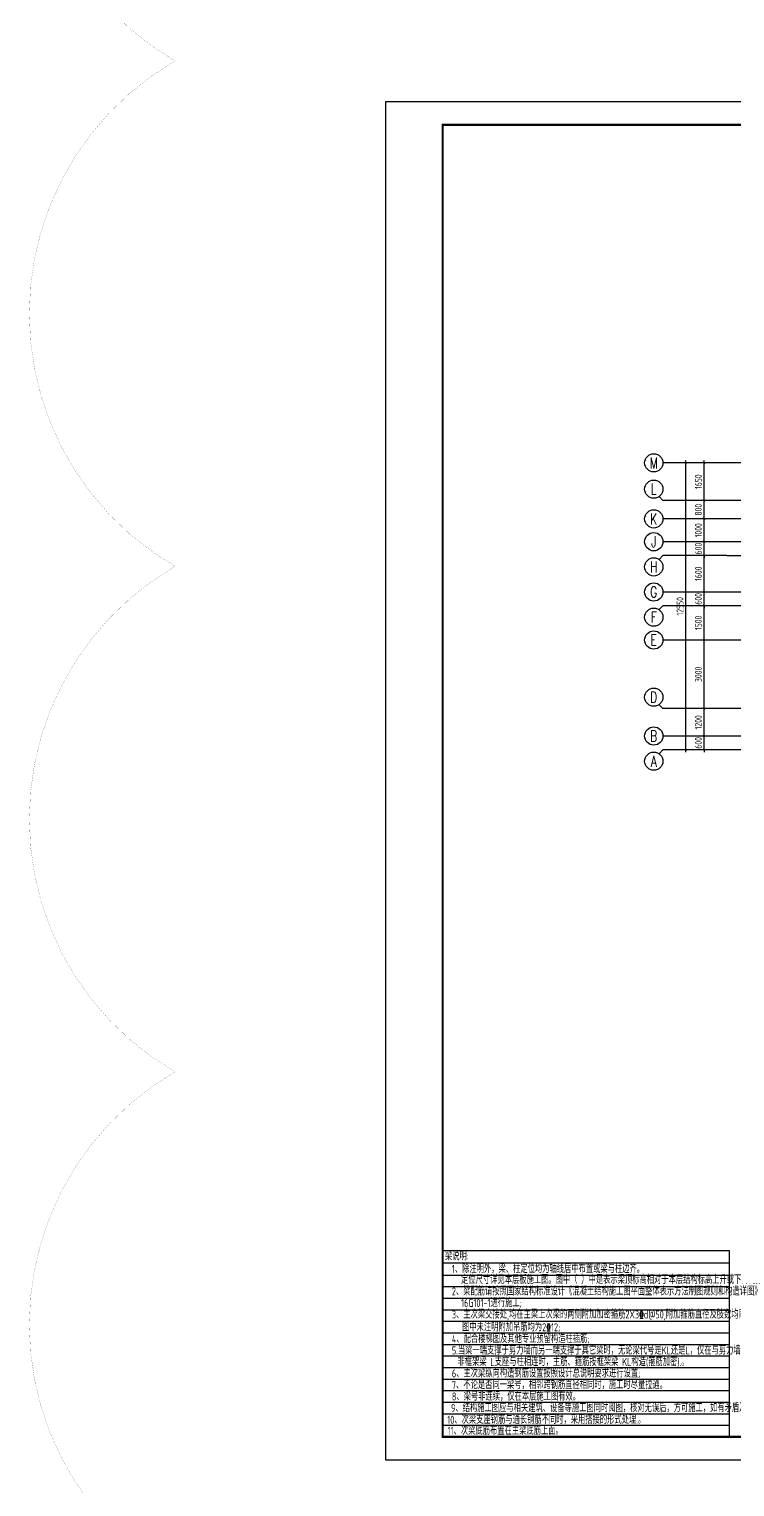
# Model space of a CAD drawing. Extents: x -655480 to 203344, y -294099 to 287156.
# Drawn here: x -106272 to -75380, y -179610 to -115844 of the extents above; entities that cross this region are included whole.
import ezdxf
from ezdxf.enums import TextEntityAlignment as Align

# ---------------------------------------------------------------- set-up
doc = ezdxf.new("R2010")
doc.units = 0
doc.header["$LTSCALE"] = 1000
doc.linetypes.add('DOTE', pattern=[2.42, 2, -0.2, 0.02, -0.2])
doc.layers.get('0').update_dxf_attribs({"linetype": 'CONTINUOUS'})
doc.layers.get('DEFPOINTS').update_dxf_attribs({"linetype": 'CONTINUOUS'})
for name, color, linetype in [('-TK', 7, 'CONTINUOUS'), ('A-AXIS', 1, 'CONTINUOUS'), ('A-DOTE', 10, 'DOTE'), ('AXIS_NUM', 7, 'CONTINUOUS'), ('S-Y一般标注', 3, 'CONTINUOUS'), ('S-文字', 7, 'CONTINUOUS'), ('S-表格线', 54, 'CONTINUOUS')]:
    doc.layers.add(name, color=color, linetype=linetype)
doc.layers.add('审图修改', color=2, linetype='CONTINUOUS', plot=False)
doc.styles.add('TSSD_Axis', font='complex.shx', dxfattribs={"width": 0.7, "bigfont": 'hztxt.shx'})
doc.styles.add('TSSD_DIMENSION', font='Tssdeng.shx', dxfattribs={"width": 0.7, "bigfont": 'tssdchn.shx'})
doc.styles.add('TSSD_REIN', font='tssdeng.shx', dxfattribs={"width": 0.7, "height": 300, "bigfont": 'tssdchn.shx'})
doc.dimstyles.new('TSSD_100_100', dxfattribs={"dimtxt": 300, "dimasz": 100, "dimexe": 100, "dimexo": 250, "dimgap": 100, "dimtad": 1, "dimdec": 0, "dimzin": 0, "dimdsep": 46, "dimtxsty": 'TSSD_DIMENSION', "dimblk": 'ARCHTICK', "dimcen": 0, "dimdle": 100, "dimclrt": 7, "dimadec": 0, "dimazin": 0, "dimtfac": 1, "dimtdec": 0, "dimtix": 1, "dimtmove": 2, "dimatfit": 3, "dimldrblk": 'ARCHTICK', "dimfxl": 1, "dimtolj": 1, "dimtzin": 0, "dimarcsym": 0})

# ---------------------------------------------------------------- blocks, each defined once
blk = doc.blocks.new('A1')
blk.add_lwpolyline([(0, 59400), (0, 0), (84100, 0), (84100, 59400)], close=True)
at = {"const_width": 100}
blk.add_lwpolyline([(2500, 58400), (2500, 1000), (83100, 1000), (83100, 58400)], close=True, dxfattribs=at)
blk = doc.blocks.new('ts_axno')
at = {"color": 0, "linetype": 'ByBlock', "lineweight": -2}
blk.add_circle((0, 0), 0.5, dxfattribs=at)
at = {"color": 0, "linetype": 'ByBlock', "lineweight": -2, "style": 'TSSD_Axis', "width": 0.7}
blk.add_attdef('A', text='', height=0.6, dxfattribs=at).set_placement((0, 0), align=Align.MIDDLE_CENTER)
blk = doc.blocks.new('_ArchTick')
at = {"color": 0, "linetype": 'ByBlock', "const_width": 0.15}
blk.add_lwpolyline([(-0.5, -0.5), (0.5, 0.5)], dxfattribs=at)
blk = doc.blocks.new('*D173')
at = {"layer": 'DEFPOINTS', "color": 0, "transparency": 16777216}
for p in [(2600, 5200), (3600, 5200), (3600, 4600)]:
    blk.add_point(p, dxfattribs=at)
at = {"layer": 'S-Y一般标注', "color": 0, "lineweight": -2, "transparency": 16777216}
for p, q in [((3350, 5200), (2500, 5200)), ((2600, 5200), (2600, 5300)), ((2600, 4600), (2600, 5200)), ((3350, 4600), (2500, 4600)), ((2600, 4600), (2600, 4500))]:
    blk.add_line(p, q, dxfattribs=at)
at = {"layer": 'S-Y一般标注', "color": 0, "lineweight": -2, "transparency": 16777216, "xscale": 100, "yscale": 100, "zscale": 100}
for p, rotation in [((2600, 5200), 270), ((2600, 4600), 90)]:
    blk.add_blockref('_ArchTick', p, dxfattribs=dict(at, rotation=rotation))
at = {"layer": 'S-Y一般标注', "color": 7, "transparency": 16777216, "insert": (2350, 4900), "char_height": 300, "attachment_point": 5, "rotation": 90, "style": 'TSSD_DIMENSION'}
blk.add_mtext('\\A1;600', dxfattribs=at)
blk = doc.blocks.new('*D174')
at = {"layer": 'DEFPOINTS', "color": 0, "transparency": 16777216}
for p in [(2600, 10900), (3600, 10900), (3600, 9400)]:
    blk.add_point(p, dxfattribs=at)
at = {"layer": 'S-Y一般标注', "color": 0, "lineweight": -2, "transparency": 16777216}
for p, q in [((3350, 10900), (2500, 10900)), ((2600, 9300), (2600, 11000)), ((3350, 9400), (2500, 9400))]:
    blk.add_line(p, q, dxfattribs=at)
at = {"layer": 'S-Y一般标注', "color": 0, "lineweight": -2, "transparency": 16777216, "xscale": 100, "yscale": 100, "zscale": 100}
for p, rotation in [((2600, 10900), 90), ((2600, 9400), 270)]:
    blk.add_blockref('_ArchTick', p, dxfattribs=dict(at, rotation=rotation))
at = {"layer": 'S-Y一般标注', "color": 7, "transparency": 16777216, "insert": (2350, 10150), "char_height": 300, "attachment_point": 5, "rotation": 90, "style": 'TSSD_DIMENSION'}
blk.add_mtext('\\A1;1500', dxfattribs=at)
blk = doc.blocks.new('*D175')
at = {"layer": 'DEFPOINTS', "color": 0, "transparency": 16777216}
for p in [(2600, 11500), (3600, 11500), (3600, 10900)]:
    blk.add_point(p, dxfattribs=at)
at = {"layer": 'S-Y一般标注', "color": 0, "lineweight": -2, "transparency": 16777216}
for p, q in [((3350, 11500), (2500, 11500)), ((2600, 11500), (2600, 11600)), ((2600, 10900), (2600, 11500)), ((3350, 10900), (2500, 10900)), ((2600, 10900), (2600, 10800))]:
    blk.add_line(p, q, dxfattribs=at)
at = {"layer": 'S-Y一般标注', "color": 0, "lineweight": -2, "transparency": 16777216, "xscale": 100, "yscale": 100, "zscale": 100}
for p, rotation in [((2600, 11500), 270), ((2600, 10900), 90)]:
    blk.add_blockref('_ArchTick', p, dxfattribs=dict(at, rotation=rotation))
at = {"layer": 'S-Y一般标注', "color": 7, "transparency": 16777216, "insert": (2350, 11200), "char_height": 300, "attachment_point": 5, "rotation": 90, "style": 'TSSD_DIMENSION'}
blk.add_mtext('\\A1;600', dxfattribs=at)
blk = doc.blocks.new('*D176')
at = {"layer": 'DEFPOINTS', "color": 0, "transparency": 16777216}
for p in [(2600, 13100), (3600, 13100), (3600, 11500)]:
    blk.add_point(p, dxfattribs=at)
at = {"layer": 'S-Y一般标注', "color": 0, "lineweight": -2, "transparency": 16777216}
for p, q in [((3350, 13100), (2500, 13100)), ((2600, 11400), (2600, 13200)), ((3350, 11500), (2500, 11500))]:
    blk.add_line(p, q, dxfattribs=at)
at = {"layer": 'S-Y一般标注', "color": 0, "lineweight": -2, "transparency": 16777216, "xscale": 100, "yscale": 100, "zscale": 100}
for p, rotation in [((2600, 13100), 90), ((2600, 11500), 270)]:
    blk.add_blockref('_ArchTick', p, dxfattribs=dict(at, rotation=rotation))
at = {"layer": 'S-Y一般标注', "color": 7, "transparency": 16777216, "insert": (2350, 12300), "char_height": 300, "attachment_point": 5, "rotation": 90, "style": 'TSSD_DIMENSION'}
blk.add_mtext('\\A1;1600', dxfattribs=at)
blk = doc.blocks.new('*D177')
at = {"layer": 'DEFPOINTS', "color": 0, "transparency": 16777216}
for p in [(2600, 13700), (3600, 13700), (3600, 13100)]:
    blk.add_point(p, dxfattribs=at)
at = {"layer": 'S-Y一般标注', "color": 0, "lineweight": -2, "transparency": 16777216}
for p, q in [((3350, 13700), (2500, 13700)), ((2600, 13700), (2600, 13800)), ((2600, 13100), (2600, 13700)), ((3350, 13100), (2500, 13100)), ((2600, 13100), (2600, 13000))]:
    blk.add_line(p, q, dxfattribs=at)
at = {"layer": 'S-Y一般标注', "color": 0, "lineweight": -2, "transparency": 16777216, "xscale": 100, "yscale": 100, "zscale": 100}
for p, rotation in [((2600, 13700), 270), ((2600, 13100), 90)]:
    blk.add_blockref('_ArchTick', p, dxfattribs=dict(at, rotation=rotation))
at = {"layer": 'S-Y一般标注', "color": 7, "transparency": 16777216, "insert": (2350, 13400), "char_height": 300, "attachment_point": 5, "rotation": 90, "style": 'TSSD_DIMENSION'}
blk.add_mtext('\\A1;600', dxfattribs=at)
blk = doc.blocks.new('*D178')
at = {"layer": 'DEFPOINTS', "color": 0, "transparency": 16777216}
for p in [(2600, 14700), (3600, 14700), (3600, 13700)]:
    blk.add_point(p, dxfattribs=at)
at = {"layer": 'S-Y一般标注', "color": 0, "lineweight": -2, "transparency": 16777216}
for p, q in [((3350, 14700), (2500, 14700)), ((2600, 13600), (2600, 14800)), ((3350, 13700), (2500, 13700))]:
    blk.add_line(p, q, dxfattribs=at)
at = {"layer": 'S-Y一般标注', "color": 0, "lineweight": -2, "transparency": 16777216, "xscale": 100, "yscale": 100, "zscale": 100}
for p, rotation in [((2600, 14700), 90), ((2600, 13700), 270)]:
    blk.add_blockref('_ArchTick', p, dxfattribs=dict(at, rotation=rotation))
at = {"layer": 'S-Y一般标注', "color": 7, "transparency": 16777216, "insert": (2350, 14200), "char_height": 300, "attachment_point": 5, "rotation": 90, "style": 'TSSD_DIMENSION'}
blk.add_mtext('\\A1;1000', dxfattribs=at)
blk = doc.blocks.new('*D179')
at = {"layer": 'DEFPOINTS', "color": 0, "transparency": 16777216}
for p in [(1800, 17150), (3600, 17150), (3600, 4600)]:
    blk.add_point(p, dxfattribs=at)
at = {"layer": 'S-Y一般标注', "color": 0, "lineweight": -2, "transparency": 16777216}
for p, q in [((1800, 4500), (1800, 17250)), ((3350, 17150), (1700, 17150)), ((3350, 4600), (1700, 4600))]:
    blk.add_line(p, q, dxfattribs=at)
at = {"layer": 'S-Y一般标注', "color": 0, "lineweight": -2, "transparency": 16777216, "xscale": 100, "yscale": 100, "zscale": 100}
for p, rotation in [((1800, 17150), 90), ((1800, 4600), 270)]:
    blk.add_blockref('_ArchTick', p, dxfattribs=dict(at, rotation=rotation))
at = {"layer": 'S-Y一般标注', "color": 7, "transparency": 16777216, "insert": (1550, 10875), "char_height": 300, "attachment_point": 5, "rotation": 90, "style": 'TSSD_DIMENSION'}
blk.add_mtext('\\A1;12550', dxfattribs=at)
blk = doc.blocks.new('*D180')
at = {"layer": 'DEFPOINTS', "color": 0, "transparency": 16777216}
for p in [(2600, 15500), (3600, 15500), (3600, 14700)]:
    blk.add_point(p, dxfattribs=at)
at = {"layer": 'S-Y一般标注', "color": 0, "lineweight": -2, "transparency": 16777216}
for p, q in [((3350, 15500), (2500, 15500)), ((2600, 14600), (2600, 15600)), ((3350, 14700), (2500, 14700))]:
    blk.add_line(p, q, dxfattribs=at)
at = {"layer": 'S-Y一般标注', "color": 0, "lineweight": -2, "transparency": 16777216, "xscale": 100, "yscale": 100, "zscale": 100}
for p, rotation in [((2600, 15500), 90), ((2600, 14700), 270)]:
    blk.add_blockref('_ArchTick', p, dxfattribs=dict(at, rotation=rotation))
at = {"layer": 'S-Y一般标注', "color": 7, "transparency": 16777216, "insert": (2350, 15100), "char_height": 300, "attachment_point": 5, "rotation": 90, "style": 'TSSD_DIMENSION'}
blk.add_mtext('\\A1;800', dxfattribs=at)
blk = doc.blocks.new('*D181')
at = {"layer": 'DEFPOINTS', "color": 0, "transparency": 16777216}
for p in [(2600, 6400), (3600, 6400), (3600, 5200)]:
    blk.add_point(p, dxfattribs=at)
at = {"layer": 'S-Y一般标注', "color": 0, "lineweight": -2, "transparency": 16777216}
for p, q in [((3350, 6400), (2500, 6400)), ((2600, 5100), (2600, 6500)), ((3350, 5200), (2500, 5200))]:
    blk.add_line(p, q, dxfattribs=at)
at = {"layer": 'S-Y一般标注', "color": 0, "lineweight": -2, "transparency": 16777216, "xscale": 100, "yscale": 100, "zscale": 100}
for p, rotation in [((2600, 6400), 90), ((2600, 5200), 270)]:
    blk.add_blockref('_ArchTick', p, dxfattribs=dict(at, rotation=rotation))
at = {"layer": 'S-Y一般标注', "color": 7, "transparency": 16777216, "insert": (2350, 5800), "char_height": 300, "attachment_point": 5, "rotation": 90, "style": 'TSSD_DIMENSION'}
blk.add_mtext('\\A1;1200', dxfattribs=at)
blk = doc.blocks.new('*D182')
at = {"layer": 'DEFPOINTS', "color": 0, "transparency": 16777216}
for p in [(2600, 9400), (3600, 9400), (3600, 6400)]:
    blk.add_point(p, dxfattribs=at)
at = {"layer": 'S-Y一般标注', "color": 0, "lineweight": -2, "transparency": 16777216}
for p, q in [((3350, 9400), (2500, 9400)), ((2600, 6300), (2600, 9500)), ((3350, 6400), (2500, 6400))]:
    blk.add_line(p, q, dxfattribs=at)
at = {"layer": 'S-Y一般标注', "color": 0, "lineweight": -2, "transparency": 16777216, "xscale": 100, "yscale": 100, "zscale": 100}
for p, rotation in [((2600, 9400), 90), ((2600, 6400), 270)]:
    blk.add_blockref('_ArchTick', p, dxfattribs=dict(at, rotation=rotation))
at = {"layer": 'S-Y一般标注', "color": 7, "transparency": 16777216, "insert": (2350, 7900), "char_height": 300, "attachment_point": 5, "rotation": 90, "style": 'TSSD_DIMENSION'}
blk.add_mtext('\\A1;3000', dxfattribs=at)
blk = doc.blocks.new('*D211')
at = {"layer": 'DEFPOINTS', "color": 0, "transparency": 16777216}
for p in [(2600, 17150), (3600, 17150), (3600, 15500)]:
    blk.add_point(p, dxfattribs=at)
at = {"layer": 'S-Y一般标注', "color": 0, "lineweight": -2, "transparency": 16777216}
for p, q in [((2600, 15400), (2600, 17250)), ((3350, 17150), (2500, 17150)), ((3350, 15500), (2500, 15500))]:
    blk.add_line(p, q, dxfattribs=at)
at = {"layer": 'S-Y一般标注', "color": 0, "lineweight": -2, "transparency": 16777216, "xscale": 100, "yscale": 100, "zscale": 100}
for p, rotation in [((2600, 17150), 90), ((2600, 15500), 270)]:
    blk.add_blockref('_ArchTick', p, dxfattribs=dict(at, rotation=rotation))
at = {"layer": 'S-Y一般标注', "color": 7, "transparency": 16777216, "insert": (2350, 16325), "char_height": 300, "attachment_point": 5, "rotation": 90, "style": 'TSSD_DIMENSION'}
blk.add_mtext('\\A1;1650', dxfattribs=at)
blk = doc.blocks.new('20210726.16395156')
at = {"layer": 'A-AXIS'}
for p, q in [((3600, 17150), (800, 17150)), ((800, 15500), (628.4, 15671.7)), ((3600, 15500), (800, 15500)), ((3600, 14700), (800, 14700)), ((3600, 13700), (800, 13700)), ((800, 13100.3), (628.4, 12928.7)), ((3600, 13100.3), (800, 13100.3)), ((3600, 11500), (800, 11500)), ((800, 10900), (628.4, 10728.4)), ((3600, 10900), (800, 10900)), ((3600, 9400), (800, 9400)), ((800, 6400), (628.4, 6571.7)), ((3600, 6400), (800, 6400)), ((3600, 5200), (800, 5200)), ((800, 4600), (628.4, 4428.4)), ((3600, 4600), (800, 4600))]:
    blk.add_line(p, q, dxfattribs=at)
at = {"layer": 'A-DOTE'}
for p, q in [((55600, 17150), (3600, 17150)), ((55600, 15500), (3600, 15500)), ((55600, 14700), (3600, 14700)), ((55600, 13700), (3600, 13700)), ((3600, 13100.3), (55600, 13100.3)), ((55600, 11500), (3600, 11500)), ((55600, 10900), (3600, 10900)), ((55600, 9400), (3600, 9400)), ((55600, 6400), (3600, 6400)), ((55600, 5200), (3600, 5200)), ((55600, 4600), (3600, 4600))]:
    blk.add_line(p, q, dxfattribs=at)
at = {"layer": 'A-AXIS'}
ref = blk.add_blockref('ts_axno', (400, 17150), dxfattribs=dict(at, xscale=800, yscale=800, zscale=800))
ref.add_attrib('G', 'M', dxfattribs={"layer": 'AXIS_NUM', "height": 480, "style": 'TSSD_Axis', "width": 0.7}).set_placement((400, 17150), align=Align.MIDDLE_CENTER)
ref = blk.add_blockref('ts_axno', (400, 16000), dxfattribs=dict(at, xscale=800, yscale=800, zscale=800))
ref.add_attrib('G', 'L', dxfattribs={"layer": 'AXIS_NUM', "height": 480, "style": 'TSSD_Axis', "width": 0.7}).set_placement((400, 16000), align=Align.MIDDLE_CENTER)
ref = blk.add_blockref('ts_axno', (400, 14700), dxfattribs=dict(at, xscale=800, yscale=800, zscale=800))
ref.add_attrib('G', 'K', dxfattribs={"layer": 'AXIS_NUM', "height": 480, "style": 'TSSD_Axis', "width": 0.7}).set_placement((400, 14700), align=Align.MIDDLE_CENTER)
ref = blk.add_blockref('ts_axno', (400, 13700), dxfattribs=dict(at, xscale=800, yscale=800, zscale=800))
ref.add_attrib('G', 'J', dxfattribs={"layer": 'AXIS_NUM', "height": 480, "style": 'TSSD_Axis', "width": 0.7}).set_placement((400, 13700), align=Align.MIDDLE_CENTER)
ref = blk.add_blockref('ts_axno', (400, 12600.3), dxfattribs=dict(at, xscale=800, yscale=800, zscale=800))
ref.add_attrib('C', 'H', dxfattribs={"layer": 'AXIS_NUM', "height": 480, "style": 'TSSD_Axis', "width": 0.7}).set_placement((400, 12600.3), align=Align.MIDDLE_CENTER)
ref = blk.add_blockref('ts_axno', (400, 11500), dxfattribs=dict(at, xscale=800, yscale=800, zscale=800))
ref.add_attrib('D', 'G', dxfattribs={"layer": 'AXIS_NUM', "height": 480, "style": 'TSSD_Axis', "width": 0.7}).set_placement((400, 11500), align=Align.MIDDLE_CENTER)
ref = blk.add_blockref('ts_axno', (400, 10400), dxfattribs=dict(at, xscale=800, yscale=800, zscale=800))
ref.add_attrib('C', 'F', dxfattribs={"layer": 'AXIS_NUM', "height": 480, "style": 'TSSD_Axis', "width": 0.7}).set_placement((400, 10400), align=Align.MIDDLE_CENTER)
ref = blk.add_blockref('ts_axno', (400, 9400), dxfattribs=dict(at, xscale=800, yscale=800, zscale=800))
ref.add_attrib('B', 'E', dxfattribs={"layer": 'AXIS_NUM', "height": 480, "style": 'TSSD_Axis', "width": 0.7}).set_placement((400, 9400), align=Align.MIDDLE_CENTER)
ref = blk.add_blockref('ts_axno', (400, 6900), dxfattribs=dict(at, xscale=800, yscale=800, zscale=800, rotation=180))
ref.add_attrib('C', 'D', dxfattribs={"layer": 'AXIS_NUM', "height": 480, "style": 'TSSD_Axis', "width": 0.7}).set_placement((400, 6900), align=Align.MIDDLE_CENTER)
ref = blk.add_blockref('ts_axno', (400, 5200), dxfattribs=dict(at, xscale=800, yscale=800, zscale=800))
ref.add_attrib('A', 'B', dxfattribs={"layer": 'AXIS_NUM', "height": 480, "style": 'TSSD_Axis', "width": 0.7}).set_placement((400, 5200), align=Align.MIDDLE_CENTER)
ref = blk.add_blockref('ts_axno', (400, 4100), dxfattribs=dict(at, xscale=800, yscale=800, zscale=800))
ref.add_attrib('F', 'A', dxfattribs={"layer": 'AXIS_NUM', "height": 480, "style": 'TSSD_Axis', "width": 0.7}).set_placement((400, 4100), align=Align.MIDDLE_CENTER)
at = {"layer": 'S-Y一般标注'}
for base, p1, p2, picture, middle in [((1800, 17150), (3600, 4600), (3600, 17150), '*D179', (1550, 10875)), ((2600, 17150), (3600, 15500), (3600, 17150), '*D211', (2350, 16325)), ((2600, 15500), (3600, 14700), (3600, 15500), '*D180', (2350, 15100)), ((2600, 14700), (3600, 13700), (3600, 14700), '*D178', (2350, 14200)), ((2600, 13700), (3600, 13100.3), (3600, 13700), '*D177', (2350, 13400.2)), ((2600, 13100.3), (3600, 11500), (3600, 13100.3), '*D176', (2350, 12300.2)), ((2600, 11500), (3600, 10900), (3600, 11500), '*D175', (2350, 11200)), ((2600, 10900), (3600, 9400), (3600, 10900), '*D174', (2350, 10150)), ((2600, 9400), (3600, 6400), (3600, 9400), '*D182', (2350, 7900)), ((2600, 6400), (3600, 5200), (3600, 6400), '*D181', (2350, 5800)), ((2600, 5200), (3600, 4600), (3600, 5200), '*D173', (2350, 4900))]:
    dim = blk.add_linear_dim(base=base, p1=p1, p2=p2, angle=90, dimstyle='TSSD_100_100', dxfattribs=at)
    dim.commit()
    dim.dimension.update_dxf_attribs({"geometry": picture, "text_midpoint": middle})

msp = doc.modelspace()

# ---------------------------------------------------------------- linework, layer by layer
at = {"layer": 'S-表格线'}
for p, q in [((-88170.8, -169277.76), (-88170.8, -177424.26)), ((-88170.8, -169277.76), (-75631.54, -169277.76)), ((-75631.54, -169277.76), (-75631.54, -177424.26)), ((-88170.8, -169812.51), (-75631.54, -169812.51)), ((-88170.8, -170347.26), (-75631.54, -170347.26)), ((-88170.8, -170852.76), (-75631.54, -170852.76)), ((-88170.8, -171358.26), (-75631.54, -171358.26)), ((-88170.8, -171863.76), (-75631.54, -171863.76)), ((-88170.8, -172369.26), (-75631.54, -172369.26)), ((-88170.8, -172874.76), (-75631.54, -172874.76)), ((-88170.8, -173380.26), (-75631.54, -173380.26)), ((-88170.8, -173885.76), (-75631.54, -173885.76)), ((-88170.8, -174391.26), (-75631.54, -174391.26)), ((-88170.8, -174896.76), (-75631.54, -174896.76)), ((-88170.8, -175402.26), (-75631.54, -175402.26)), ((-88170.8, -175907.76), (-75631.54, -175907.76)), ((-88170.8, -176413.26), (-75631.54, -176413.26)), ((-88170.8, -176918.76), (-75631.54, -176918.76)), ((-88170.8, -177424.26), (-75631.54, -177424.26))]:
    msp.add_line(p, q, dxfattribs=at)
at = {"layer": '审图修改', "color": 2, "const_width": 5}
msp.add_lwpolyline([(10674.07, -95121.94, -0.57735027), (10674.07, -117233.28, -0.57735027), (10674.07, -139344.62, -0.57735027), (10674.07, -161455.96, -0.57735027), (10674.07, -183567.3, -0.57735027), (10674.07, -205678.64, -0.57735027), (10674.07, -227789.98, -0.57735027), (-11437.27, -227789.98, -0.57735027), (-33548.61, -227789.98, -0.57735027), (-55659.95, -227789.98, -0.57735027), (-77771.29, -227789.98, -0.57735027), (-99882.63, -227789.98, -0.57735027), (-99882.63, -205678.64, -0.57735027), (-99882.63, -183567.3, -0.57735027), (-99882.63, -161455.96, -0.57735027), (-99882.63, -139344.62, -0.57735027), (-99882.63, -117233.28, -0.57735027), (-99882.63, -95121.94, -0.57735027)], format="xyb", dxfattribs=at)

# ---------------------------------------------------------------- block references
at = {"layer": '-TK'}
msp.add_blockref('A1', (-90670.8, -178424.26), dxfattribs=at)
at = {"layer": 'A-DOTE'}
msp.add_blockref('20210726.16395156', (-79328.51, -151966.43), dxfattribs=at)

# ---------------------------------------------------------------- texts
at = {"layer": 'S-文字', "style": 'TSSD_REIN', "width": 0.7}
for s, p in [('梁说明:  ', (-88067.7, -169697.52)), ('1、除注明外，梁、柱定位均为轴线居中布置或梁与柱边齐。', (-87767.86, -170252.94)), ('2、梁配筋请按照国家结构标准设计《混凝土结构施工图平面整体表示方法制图规则和构造详图》', (-87767.86, -171234.69)), ('定位尺寸详见本层板施工图。图中（ ）中是表示梁顶标高相对于本层结构标高上升或下降的数值。', (-87365.07, -170729.19)), ('16G101-1进行施工;', (-87364.85, -171740.19)), ('3、主次梁交接处,均在主梁上次梁的两侧附加加密箍筋2X3\x84d@50,附加箍筋直径及肢数均同主梁箍筋。', (-87767.86, -172245.69)), ('图中未注明附加吊筋均为2%%13212;', (-87320.21, -172802.53)), ('4、配合楼梯图及其他专业预留构造柱插筋;', (-87767.86, -173313.44)), ('5.当梁一端支撑于剪力墙而另一端支撑于其它梁时，无论梁代号是KL还是L，仅在与剪力墙相连端箍筋加密。', (-87767.86, -173818.94)), ('非框架梁 L支座与柱相连时，主筋、箍筋按框架梁 KL构造(箍筋加密).。', (-87520.74, -174322.63)), ('6、主次梁纵向构造钢筋设置按照设计总说明要求进行设置;', (-87767.86, -174821.44)), ('7、不论是否同一梁号，相邻跨钢筋直径相同时，施工时尽量拉通。', (-87767.86, -175326.94)), ('9、结构施工图应与相关建筑、设备等施工图同时阅图，核对无误后，方可施工，如有矛盾及时提交设计单位复核。', (-87803.56, -176337.94)), ('8、梁号非连续，仅在本层施工图有效。', (-87767.86, -175832.44)), ('10、次梁支座钢筋与通长钢筋不同时，采用搭接的形式处理.。', (-87969.51, -176849.21)), ('11、次梁底筋布置在主梁底筋上面。', (-87950.82, -177330.16))]:
    msp.add_text(s, height=350, dxfattribs=at).set_placement(p)

doc.saveas('drawing.dxf')
